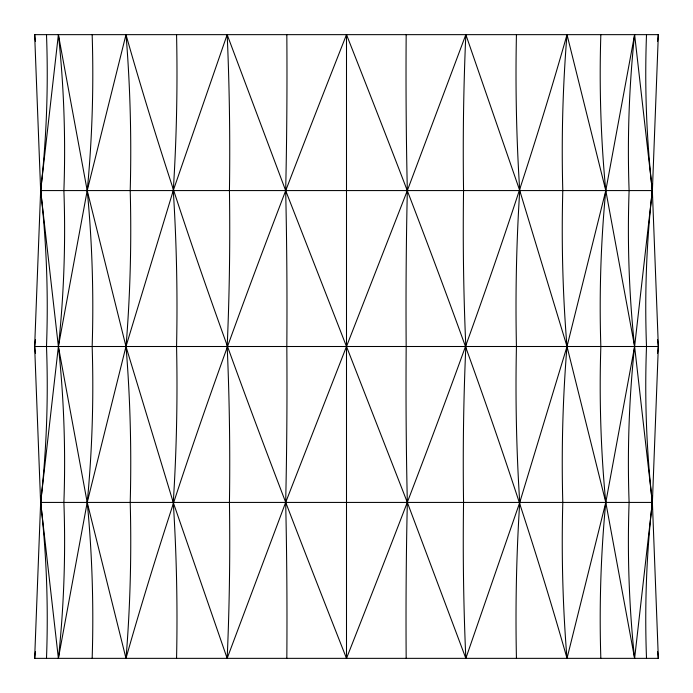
<?xml version="1.0" encoding="UTF-8"?>
<svg xmlns="http://www.w3.org/2000/svg" width="693" height="693" viewBox="0 0 693 693"><rect width="100%" height="100%" fill="white"/><g stroke="black" fill="none" stroke-linecap="round" stroke-linejoin="round"><path stroke-width="1.04" d="M40.722 505.353A1019.334 1019.334 0 0 0 40.61 502.425L34.65 346.5L40.644 190.575A1019.334 1019.334 0 0 0 40.722 187.647M652.278 499.488A1019.334 1019.334 0 0 0 652.39 502.425L658.35 658.35L34.65 658.35L40.644 502.425A1019.334 1019.334 0 0 0 40.722 499.488M652.278 193.512A1019.334 1019.334 0 0 1 652.39 190.575L658.35 34.65L34.65 34.65L40.644 190.575A1019.334 1019.334 0 0 1 40.722 193.512M652.278 505.353A1019.334 1019.334 0 0 1 652.39 502.425L658.35 346.5L652.356 190.575A1019.334 1019.334 0 0 1 652.278 187.647M40.644 190.575L58.385 34.65L87.205 190.575L125.987 346.5L173.25 502.425L227.157 658.35L285.663 502.425L407.337 190.575L465.843 34.65L519.75 190.575L567.013 346.5L605.795 502.425L634.615 658.35L652.356 502.425L634.615 346.5L605.795 190.575L567.013 34.65C506.834 247.037 427.321 453.153 346.5 658.35C265.679 453.153 186.166 247.037 125.987 34.65L87.205 190.575L58.385 346.5L40.644 502.425L58.385 658.35L87.205 502.425L125.987 346.5L173.25 190.575L227.157 34.65L285.663 190.575L407.337 502.425L465.843 658.35L519.75 502.425L567.013 346.5L605.795 190.575L634.615 34.65L652.356 190.575L634.615 346.5L605.795 502.425L567.013 658.35C506.834 445.963 427.321 239.847 346.5 34.65C265.679 239.847 186.166 445.963 125.987 658.35L87.205 502.425L58.385 346.5L40.644 190.575L652.356 190.575M35.456 339.7A1019.334 1019.334 0 0 1 34.693 346.509L658.35 346.5A1019.334 1019.334 0 0 1 657.544 339.7M40.644 502.425L652.356 502.425M346.5 34.65L346.5 658.35M46.492 658.35A1019.334 999.748 -90 0 0 40.688 502.416A1019.334 999.748 90 0 0 46.492 346.5A1019.334 999.748 -90 0 0 40.688 190.566A1019.334 999.748 90 0 0 46.492 34.65M58.429 658.35A1019.334 941.744 90 0 0 63.895 502.425A1019.334 941.744 -90 0 0 58.429 346.491A1019.334 941.744 90 0 0 63.895 190.575A1019.334 941.744 -90 0 0 58.429 34.65M92.16 658.35A1019.334 847.539 90 0 0 87.24 502.416A1019.334 847.539 -90 0 0 92.16 346.5A1019.334 847.539 90 0 0 87.24 190.575A1019.334 847.539 90 0 0 92.16 34.65M126.022 658.35A1019.334 720.781 90 0 0 130.206 502.425A1019.334 720.772 -90 0 0 126.022 346.491A1019.334 720.781 90 0 0 130.206 190.575A1019.334 720.772 -90 0 0 126.022 34.65M286.824 658.35A1019.334 198.865 -90 0 0 285.672 502.416A1019.334 198.865 90 0 0 286.824 346.5A1019.334 198.865 -90 0 0 285.672 190.566A1019.334 198.865 90 0 0 286.824 34.65M406.176 658.35A1019.334 198.865 90 0 1 407.328 502.416A1019.334 198.865 -90 0 1 406.176 346.5A1019.334 198.865 90 0 1 407.328 190.566A1019.334 198.865 -90 0 1 406.176 34.65M465.826 658.35A1019.334 390.081 -90 0 1 463.556 502.425A1019.334 390.081 90 0 1 465.826 346.491A1019.334 390.081 -90 0 1 463.556 190.575A1019.334 390.081 90 0 1 465.826 34.65M600.84 658.35A1019.334 847.539 -90 0 1 605.76 502.416A1019.334 847.539 -90 0 1 600.84 346.5A1019.334 847.539 -90 0 1 605.76 190.566A1019.334 847.539 -90 0 1 600.84 34.65M634.571 658.35A1019.334 941.744 -90 0 1 629.105 502.425A1019.334 941.744 90 0 1 634.571 346.491A1019.334 941.744 -90 0 1 629.105 190.575A1019.334 941.744 90 0 1 634.571 34.65M646.508 658.35A1019.334 999.748 90 0 1 652.312 502.416A1019.334 999.748 -90 0 1 646.508 346.5A1019.334 999.748 90 0 1 652.312 190.566A1019.334 999.748 -90 0 1 646.508 34.65M658.307 658.35A1019.334 1019.334 0 0 1 657.544 651.55M657.544 41.45A1019.334 1019.334 0 0 1 658.307 34.65M651.992 193.486A1019.334 999.748 -90 0 1 652.312 190.566M566.978 34.65A1019.334 720.781 -90 0 0 562.794 190.575A1019.334 720.772 90 0 0 566.978 346.509A1019.334 720.781 90 0 0 562.794 502.425A1019.334 720.781 -90 0 0 566.978 658.35M516.441 34.65A1019.334 566.311 90 0 0 519.733 190.584A1019.334 566.311 90 0 0 516.441 346.5A1019.334 566.311 -90 0 0 519.733 502.425A1019.334 566.311 90 0 0 516.441 658.35M227.174 34.65A1019.334 390.081 90 0 1 229.444 190.575A1019.334 390.081 -90 0 1 227.174 346.509A1019.334 390.081 90 0 1 229.444 502.425A1019.334 390.081 -90 0 1 227.174 658.35M176.559 34.65A1019.334 566.311 90 0 1 173.267 190.584A1019.334 566.311 90 0 1 176.559 346.5A1019.334 566.311 -90 0 1 173.267 502.425A1019.334 566.311 90 0 1 176.559 658.35M34.693 34.65A1019.334 1019.334 0 0 1 35.456 41.45M657.544 353.3A1019.334 1019.334 0 0 1 658.307 346.491M34.693 346.491A1019.334 1019.334 0 0 1 35.456 353.3M651.992 499.514A1019.334 999.748 90 0 0 652.312 502.425A1019.334 999.748 -90 0 0 651.992 505.336M35.456 651.55A1019.334 1019.334 0 0 1 34.693 658.35"/></g></svg>
